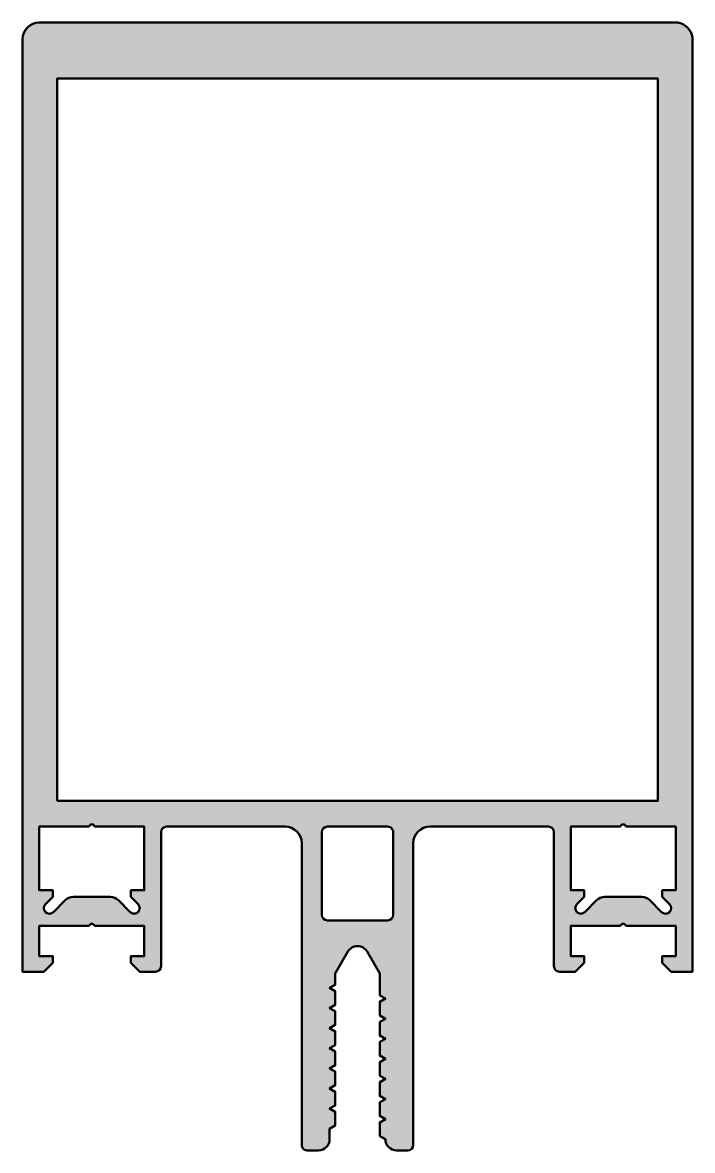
# Model space of a CAD drawing. Extents: x -30 to 30, y -16 to 85.
import ezdxf

# ---------------------------------------------------------------- set-up
doc = ezdxf.new("R2010")
doc.units = 0
doc.layers.add('0S-Alu contour', color=7, linetype='Continuous', lineweight=50)
doc.layers.add('0S-Alu hatch', color=252, linetype='Continuous', lineweight=25)

# ---------------------------------------------------------------- blocks, each defined once
blk = doc.blocks.new('324030__A9523184_75EA_40E1_81E2_73CFD8A69ECB_')
at = {"layer": '0S-Alu hatch'}
h = blk.add_hatch(color=256, dxfattribs=at)
edge = h.paths.add_edge_path()
edge.add_arc((-28.49999999999992, 83.49999999999999), 1.500000000000049, 90.00000000000081, 180)
edge.add_line((-29.99999999999996, 83.49999999999999), (-29.99999999999995, 2.84e-14))
edge.add_line((-29.99999999999995, 2.84e-14), (-28.10000000000002, 2.84e-14))
edge.add_line((-28.10000000000002, 2.84e-14), (-27.29999999999992, 0.7999999999999546))
edge.add_line((-27.29999999999992, 0.7999999999999546), (-27.29999999999998, 1.399999999999977))
edge.add_line((-27.29999999999998, 1.399999999999977), (-28.49999999999996, 1.399999999999977))
edge.add_line((-28.49999999999996, 1.399999999999977), (-28.49999999999996, 4.099999999999937))
edge.add_line((-28.49999999999996, 4.099999999999937), (-24.04494897427829, 4.099999999999965))
edge.add_ellipse((-23.79999999999998, 4.049999999999926), major_axis=(-0.2500000000000059, 0), ratio=1, start_angle=191.5369590328246, end_angle=348.46304096717546, ccw=False)
edge.add_line((-23.55505102572166, 4.099999999999965), (-19.09999999999999, 4.099999999999965))
edge.add_line((-19.09999999999999, 4.099999999999965), (-19.09999999999999, 1.399999999999977))
edge.add_line((-19.09999999999999, 1.399999999999977), (-20.30000000000003, 1.399999999999977))
edge.add_line((-20.30000000000003, 1.399999999999977), (-20.30000000000003, 0.8000000000000397))
edge.add_line((-20.30000000000003, 0.8000000000000397), (-19.49999999999996, 0))
edge.add_line((-19.49999999999996, 0), (-18.09999999999991, 0))
edge.add_arc((-18.09999999999995, 0.5000000000000285), 0.5000000000000285, 270.0000000000041, 360)
edge.add_line((-17.59999999999992, 0.5000000000000285), (-17.60000000000001, 12.49999999999997))
edge.add_ellipse((-17.10000000000001, 12.49999999999999), major_axis=(-0.5000000000000036, 0), ratio=1, start_angle=270.0000000000004, end_angle=360, ccw=False)
edge.add_line((-17.10000000000001, 12.99999999999999), (-6.499999999999907, 12.99999999999991))
edge.add_ellipse((-6.499999999999928, 11.49999999999984), major_axis=(-1.500000000000071, 0), ratio=1, start_angle=180, end_angle=269.9999999999992, ccw=False)
edge.add_line((-4.999999999999857, 11.49999999999984), (-4.999999999999864, -15.49999999999998))
edge.add_arc((-4.499999999999843, -15.49999999999998), 0.5000000000000214, 180, 270.0000000000008)
edge.add_line((-4.499999999999836, -16), (-3.499999999999879, -15.99999999999998))
edge.add_arc((-3.499999999999921, -14.99999999999993), 1.000000000000056, 270.0000000000025, 360)
edge.add_line((-2.499999999999864, -14.99999999999993), (-2.499999999999879, -14.05277679671563))
edge.add_line((-2.499999999999879, -14.05277679671563), (-1.999999999999864, -13.76410166212084))
edge.add_line((-1.999999999999864, -13.76410166212084), (-1.999999999999879, -12.54145193131049))
edge.add_line((-1.999999999999879, -12.54145193131049), (-2.499999999999893, -12.25277679671562))
edge.add_line((-2.499999999999893, -12.25277679671562), (-1.999999999999879, -11.96410166212082))
edge.add_line((-1.999999999999879, -11.96410166212082), (-1.999999999999879, -10.74145193131048))
edge.add_line((-1.999999999999879, -10.74145193131048), (-2.499999999999879, -10.45277679671567))
edge.add_line((-2.499999999999879, -10.45277679671567), (-1.999999999999879, -10.16410166212083))
edge.add_line((-1.999999999999879, -10.16410166212083), (-1.999999999999879, -8.94145193131041))
edge.add_line((-1.999999999999879, -8.94145193131041), (-2.499999999999893, -8.652776796715642))
edge.add_line((-2.499999999999893, -8.652776796715642), (-1.999999999999879, -8.364101662120731))
edge.add_line((-1.999999999999879, -8.364101662120731), (-1.999999999999879, -7.141451931310484))
edge.add_line((-1.999999999999879, -7.141451931310484), (-2.499999999999864, -6.85277679671563))
edge.add_line((-2.499999999999864, -6.85277679671563), (-1.999999999999879, -6.564101662120805))
edge.add_line((-1.999999999999879, -6.564101662120805), (-1.999999999999864, -5.341451931310444))
edge.add_line((-1.999999999999864, -5.341451931310444), (-2.499999999999864, -5.05277679671559))
edge.add_line((-2.499999999999864, -5.05277679671559), (-1.999999999999879, -4.764101662120822))
edge.add_line((-1.999999999999879, -4.764101662120822), (-1.999999999999879, -3.541451931310405))
edge.add_line((-1.999999999999879, -3.541451931310405), (-2.499999999999879, -3.252776796715608))
edge.add_line((-2.499999999999879, -3.252776796715608), (-1.999999999999879, -2.96410166212081))
edge.add_line((-1.999999999999879, -2.96410166212081), (-1.999999999999879, -1.741451931310365))
edge.add_line((-1.999999999999879, -1.741451931310365), (-2.499999999999879, -1.452776796715596))
edge.add_line((-2.499999999999879, -1.452776796715596), (-1.999999999999879, -1.164101662120827))
edge.add_line((-1.999999999999879, -1.164101662120827), (-1.999999999999879, -0.1641016621207996))
edge.add_line((-1.999999999999879, -0.1641016621207996), (-0.8660253585603, 1.800000000000039))
edge.add_ellipse((4.52241125e-08, 1.300000000000025), major_axis=(-0.9999999999999847, 0), ratio=1, start_angle=210.0000000000015, end_angle=329.9999999999985, ccw=False)
edge.add_line((0.866025449008525, 1.800000000000039), (2.000000000000049, -0.1641015681547913))
edge.add_line((2.000000000000049, -0.1641015681547913), (2.000000000000049, -2.111324865405123))
edge.add_line((2.000000000000049, -2.111324865405123), (2.500000000000063, -2.39999999999992))
edge.add_line((2.500000000000063, -2.39999999999992), (2.000000000000007, -2.688675134594632))
edge.add_line((2.000000000000007, -2.688675134594632), (2.000000000000063, -3.911324865405106))
edge.add_line((2.000000000000063, -3.911324865405106), (2.500000000000092, -4.199999999999988))
edge.add_line((2.500000000000092, -4.199999999999988), (2.000000000000007, -4.488675134594728))
edge.add_line((2.000000000000007, -4.488675134594728), (2.000000000000007, -5.711324865405146))
edge.add_line((2.000000000000007, -5.711324865405146), (2.500000000000078, -6))
edge.add_line((2.500000000000078, -6), (2.000000000000007, -6.288675134594683))
edge.add_line((2.000000000000007, -6.288675134594683), (2.000000000000049, -7.511324865405185))
edge.add_line((2.000000000000049, -7.511324865405185), (2.500000000000049, -7.799999999999982))
edge.add_line((2.500000000000049, -7.799999999999982), (1.999999999999992, -8.088675134594808))
edge.add_line((1.999999999999992, -8.088675134594808), (1.999999999999992, -9.31132486540511))
edge.add_line((1.999999999999992, -9.31132486540511), (2.500000000000063, -9.599999999999964))
edge.add_line((2.500000000000063, -9.599999999999964), (2.000000000000021, -9.888675134594706))
edge.add_line((2.000000000000021, -9.888675134594706), (2.000000000000049, -11.11132486540516))
edge.add_line((2.000000000000049, -11.11132486540516), (2.500000000000063, -11.39999999999997))
edge.add_line((2.500000000000063, -11.39999999999997), (1.999999999999978, -11.68867513459481))
edge.add_line((1.999999999999978, -11.68867513459481), (1.999999999999992, -12.91132486540513))
edge.add_line((1.999999999999992, -12.91132486540513), (2.500000000000049, -13.20000000000002))
edge.add_line((2.500000000000049, -13.20000000000002), (2.000000000000063, -13.48867513459476))
edge.add_line((2.000000000000063, -13.48867513459476), (2.000000000000007, -14.71132486540526))
edge.add_line((2.000000000000007, -14.71132486540526), (2.499999999999964, -14.99999999999994))
edge.add_arc((3.500000000000007, -14.99999999999993), 1.000000000000042, 180, 270.0000000000017)
edge.add_line((3.500000000000035, -15.99999999999997), (4.500000000000149, -16))
edge.add_arc((4.500000000000142, -15.50000000000001), 0.4999999999999858, 270.0000000000008, 360)
edge.add_line((5.000000000000127, -15.50000000000001), (5.000000000000007, 11.49999999999991))
edge.add_ellipse((6.500000000000048, 11.49999999999995), major_axis=(-1.500000000000041, 0), ratio=1, start_angle=270.000000000001, end_angle=360, ccw=False)
edge.add_line((6.500000000000021, 13), (17.10000000000004, 13.00000000000003))
edge.add_ellipse((17.10000000000002, 12.49999999999999), major_axis=(-0.5000000000000391, 0), ratio=1, start_angle=180, end_angle=269.99999999999716, ccw=False)
edge.add_line((17.60000000000006, 12.49999999999998), (17.60000000000001, 0.4999999999999432))
edge.add_arc((18.10000000000002, 0.4999999999999858), 0.5000000000000142, 180, 270.0000000000057)
edge.add_line((18.10000000000007, -2.84e-14), (19.49999999999997, -2.84e-14))
edge.add_line((19.49999999999997, -2.84e-14), (20.30000000000016, 0.800000000000068))
edge.add_line((20.30000000000016, 0.800000000000068), (20.30000000000006, 1.399999999999977))
edge.add_line((20.30000000000006, 1.399999999999977), (19.10000000000006, 1.39999999999992))
edge.add_line((19.10000000000006, 1.39999999999992), (19.10000000000006, 4.099999999999937))
edge.add_line((19.10000000000006, 4.099999999999937), (23.55505102572173, 4.099999999999965))
edge.add_ellipse((23.80000000000005, 4.049999999999926), major_axis=(-0.2500000000000059, 0), ratio=1, start_angle=191.5369590328246, end_angle=348.46304096717546, ccw=False)
edge.add_line((24.04494897427837, 4.099999999999965), (28.50000000000003, 4.099999999999965))
edge.add_line((28.50000000000003, 4.099999999999965), (28.50000000000004, 1.399999999999977))
edge.add_line((28.50000000000004, 1.399999999999977), (27.30000000000006, 1.399999999999977))
edge.add_line((27.30000000000006, 1.399999999999977), (27.30000000000005, 0.7999999999999546))
edge.add_line((27.30000000000005, 0.7999999999999546), (28.10000000000008, 0))
edge.add_line((28.10000000000008, 0), (30.00000000000003, -5.68e-14))
edge.add_line((30.00000000000003, -5.68e-14), (30.00000000000003, 83.50000000000009))
edge.add_arc((28.5000000000001, 83.50000000000006), 1.499999999999932, 0, 90.00000000000067)
edge.add_line((28.50000000000008, 85), (-28.49999999999994, 85.00000000000006))
h.paths.add_polyline_path([(-26.89999999999994, 15.29999999999995), (-26.89999999999999, 80.00000000000003), (26.90000000000004, 80.00000000000003), (26.90000000000004, 15.30000000000007)])
edge = h.paths.add_edge_path()
edge.add_ellipse((-23.79999999999998, 12.94999999999996), major_axis=(-0.2500000000000059, 0), ratio=1, start_angle=191.5369590328246, end_angle=348.46304096717546, ccw=False)
edge.add_line((-23.55505102572166, 13), (-19.09999999999999, 12.99999999999997))
edge.add_line((-19.09999999999999, 12.99999999999997), (-19.1, 7.300000000000011))
edge.add_line((-19.1, 7.300000000000011), (-20.29999999999998, 7.300000000000011))
edge.add_line((-20.29999999999998, 7.300000000000011), (-20.30000000000003, 6.700000000000017))
edge.add_line((-20.30000000000003, 6.700000000000017), (-19.65355339059338, 6.053553390593322))
edge.add_ellipse((-20.00710678118666, 5.700000000000017), major_axis=(-0.5000000000000292, 0), ratio=1, start_angle=45.00000000000642, end_angle=225.0000000000018, ccw=False)
edge.add_line((-20.36066017177992, 5.346446609406683), (-21.42132034355969, 6.407106781186541))
edge.add_arc((-22.12842712474627, 5.699999999999889), 1.000000000000099, 45.00000000000288, 90.0000000000016)
edge.add_line((-22.1284271247463, 6.699999999999988), (-25.47157287525355, 6.699999999999988))
edge.add_arc((-25.47157287525358, 5.699999999999619), 1.000000000000369, 89.99999999999837, 134.9999999999977)
edge.add_line((-26.17867965644036, 6.407106781186456), (-27.23933982822002, 5.346446609406655))
edge.add_ellipse((-27.59289321881332, 5.699999999999988), major_axis=(-0.5000000000000493, 0), ratio=1, start_angle=-44.999999999999375, end_angle=134.9999999999972, ccw=False)
edge.add_line((-27.94644660940663, 6.053553390593293), (-27.29999999999999, 6.700000000000017))
edge.add_line((-27.29999999999999, 6.700000000000017), (-27.29999999999998, 7.300000000000011))
edge.add_line((-27.29999999999998, 7.300000000000011), (-28.50000000000002, 7.300000000000011))
edge.add_line((-28.50000000000002, 7.300000000000011), (-28.49999999999992, 13.00000000000003))
edge.add_line((-28.49999999999992, 13.00000000000003), (-24.04494897427829, 13))
edge = h.paths.add_edge_path()
edge.add_ellipse((2.700000000000031, 12.49999999999991), major_axis=(-0.5000000000000356, 0), ratio=1, start_angle=180, end_angle=270.0000000000041, ccw=False)
edge.add_line((3.200000000000066, 12.49999999999991), (3.200000000000052, 5.099999999999965))
edge.add_ellipse((2.700000000000073, 5.099999999999937), major_axis=(-0.4999999999999716, 0), ratio=1, start_angle=90.00000000000239, end_angle=180, ccw=False)
edge.add_line((2.700000000000095, 4.599999999999965), (-2.699999999999867, 4.599999999999909))
edge.add_ellipse((-2.699999999999839, 5.099999999999866), major_axis=(-0.4999999999999574, 0), ratio=1, start_angle=0, end_angle=89.9999999999967, ccw=False)
edge.add_line((-3.199999999999796, 5.099999999999866), (-3.199999999999896, 12.49999999999991))
edge.add_ellipse((-2.699999999999846, 12.49999999999994), major_axis=(-0.500000000000057, 0), ratio=1, start_angle=270.0000000000041, end_angle=360, ccw=False)
edge.add_line((-2.699999999999882, 13), (2.699999999999995, 12.99999999999995))
edge = h.paths.add_edge_path()
edge.add_line((24.04494897427837, 13), (28.50000000000004, 12.99999999999997))
edge.add_line((28.50000000000004, 12.99999999999997), (28.50000000000004, 7.300000000000011))
edge.add_line((28.50000000000004, 7.300000000000011), (27.30000000000005, 7.299999999999982))
edge.add_line((27.30000000000005, 7.299999999999982), (27.30000000000005, 6.69999999999996))
edge.add_line((27.30000000000005, 6.69999999999996), (27.94644660940657, 6.05355339059335))
edge.add_ellipse((27.59289321881333, 5.700000000000017), major_axis=(-0.5000000000000292, 0), ratio=1, start_angle=45.00000000001103, end_angle=225.0000000000075, ccw=False)
edge.add_line((27.23933982822011, 5.346446609406655), (26.17867965644027, 6.40710678118657))
edge.add_arc((25.47157287525364, 5.699999999999889), 1.000000000000156, 45.00000000000173, 90.0000000000016)
edge.add_line((25.47157287525361, 6.700000000000045), (22.1284271247462, 6.699999999999931))
edge.add_arc((22.12842712474623, 5.699999999999974), 0.9999999999999566, 90.0000000000016, 135.0000000000006)
edge.add_line((21.42132034355971, 6.407106781186484), (20.36066017178005, 5.346446609406712))
edge.add_ellipse((20.00710678118673, 5.700000000000017), major_axis=(-0.5000000000000543, 0), ratio=1, start_angle=-44.9999999999942, end_angle=135.0000000000012, ccw=False)
edge.add_line((19.65355339059338, 6.053553390593293), (20.3000000000001, 6.699999999999931))
edge.add_line((20.3000000000001, 6.699999999999931), (20.3000000000001, 7.300000000000011))
edge.add_line((20.3000000000001, 7.300000000000011), (19.10000000000006, 7.300000000000039))
edge.add_line((19.10000000000006, 7.300000000000039), (19.10000000000006, 12.99999999999997))
edge.add_line((19.10000000000006, 12.99999999999997), (23.55505102572173, 13))
edge.add_ellipse((23.80000000000005, 12.94999999999996), major_axis=(-0.2500000000000059, 0), ratio=1, start_angle=191.5369590328246, end_angle=348.46304096717546, ccw=False)
at = {"layer": '0S-Alu contour', "color": 7}
for points in [[(28.50000000000008, 85), (-28.49999999999994, 85.00000000000006)], [(-29.99999999999996, 83.49999999999999), (-29.99999999999995, 2.84e-14), (-28.10000000000002, 2.84e-14), (-27.29999999999992, 0.7999999999999546), (-27.29999999999998, 1.399999999999977), (-28.49999999999996, 1.399999999999977), (-28.49999999999996, 4.099999999999937), (-24.04494897427829, 4.099999999999965)], [(24.04494897427837, 4.099999999999965), (28.50000000000003, 4.099999999999965), (28.50000000000004, 1.399999999999977), (27.30000000000006, 1.399999999999977), (27.30000000000005, 0.7999999999999546), (28.10000000000008, 0), (30.00000000000003, -5.68e-14), (30.00000000000003, 83.50000000000009)], [(-26.89999999999994, 15.29999999999995), (-26.89999999999999, 80.00000000000003), (26.90000000000004, 80.00000000000003), (26.90000000000004, 15.30000000000007), (-26.89999999999994, 15.29999999999995)], [(-27.94644660940663, 6.053553390593293), (-27.29999999999999, 6.700000000000017), (-27.29999999999998, 7.300000000000011), (-28.50000000000002, 7.300000000000011), (-28.49999999999992, 13.00000000000003), (-24.04494897427829, 13)], [(-23.55505102572166, 13), (-19.09999999999999, 12.99999999999997), (-19.1, 7.300000000000011), (-20.29999999999998, 7.300000000000011), (-20.30000000000003, 6.700000000000017), (-19.65355339059338, 6.053553390593322)], [(-17.59999999999992, 0.5000000000000285), (-17.60000000000001, 12.49999999999997)], [(-17.10000000000001, 12.99999999999999), (-6.499999999999907, 12.99999999999991)], [(-3.199999999999796, 5.099999999999866), (-3.199999999999896, 12.49999999999991)], [(-2.699999999999882, 13), (2.699999999999995, 12.99999999999995)], [(3.200000000000066, 12.49999999999991), (3.200000000000052, 5.099999999999965)], [(6.500000000000021, 13), (17.10000000000004, 13.00000000000003)], [(17.60000000000006, 12.49999999999998), (17.60000000000001, 0.4999999999999432)], [(19.65355339059338, 6.053553390593293), (20.3000000000001, 6.699999999999931), (20.3000000000001, 7.300000000000011), (19.10000000000006, 7.300000000000039), (19.10000000000006, 12.99999999999997), (23.55505102572173, 13)], [(24.04494897427837, 13), (28.50000000000004, 12.99999999999997), (28.50000000000004, 7.300000000000011), (27.30000000000005, 7.299999999999982), (27.30000000000005, 6.69999999999996), (27.94644660940657, 6.05355339059335)], [(-4.999999999999857, 11.49999999999984), (-4.999999999999864, -15.49999999999998)], [(5.000000000000127, -15.50000000000001), (5.000000000000007, 11.49999999999991)], [(-26.17867965644036, 6.407106781186456), (-27.23933982822002, 5.346446609406655)], [(-22.1284271247463, 6.699999999999988), (-25.47157287525355, 6.699999999999988)], [(-20.36066017177992, 5.346446609406683), (-21.42132034355969, 6.407106781186541)], [(21.42132034355971, 6.407106781186484), (20.36066017178005, 5.346446609406712)], [(25.47157287525361, 6.700000000000045), (22.1284271247462, 6.699999999999931)], [(27.23933982822011, 5.346446609406655), (26.17867965644027, 6.40710678118657)], [(-23.55505102572166, 4.099999999999965), (-19.09999999999999, 4.099999999999965), (-19.09999999999999, 1.399999999999977), (-20.30000000000003, 1.399999999999977), (-20.30000000000003, 0.8000000000000397), (-19.49999999999996, 0), (-18.09999999999991, 0)], [(2.700000000000095, 4.599999999999965), (-2.699999999999867, 4.599999999999909)], [(18.10000000000007, -2.84e-14), (19.49999999999997, -2.84e-14), (20.30000000000016, 0.800000000000068), (20.30000000000006, 1.399999999999977), (19.10000000000006, 1.39999999999992), (19.10000000000006, 4.099999999999937), (23.55505102572173, 4.099999999999965)], [(-2.499999999999864, -14.99999999999993), (-2.499999999999879, -14.05277679671563), (-1.999999999999864, -13.76410166212084), (-1.999999999999879, -12.54145193131049), (-2.499999999999893, -12.25277679671562), (-1.999999999999879, -11.96410166212082), (-1.999999999999879, -10.74145193131048), (-2.499999999999879, -10.45277679671567), (-1.999999999999879, -10.16410166212083), (-1.999999999999879, -8.94145193131041), (-2.499999999999893, -8.652776796715642), (-1.999999999999879, -8.364101662120731), (-1.999999999999879, -7.141451931310484), (-2.499999999999864, -6.85277679671563), (-1.999999999999879, -6.564101662120805), (-1.999999999999864, -5.341451931310444), (-2.499999999999864, -5.05277679671559), (-1.999999999999879, -4.764101662120822), (-1.999999999999879, -3.541451931310405), (-2.499999999999879, -3.252776796715608), (-1.999999999999879, -2.96410166212081), (-1.999999999999879, -1.741451931310365), (-2.499999999999879, -1.452776796715596), (-1.999999999999879, -1.164101662120827), (-1.999999999999879, -0.1641016621207996), (-0.8660253585603, 1.800000000000039)], [(0.866025449008525, 1.800000000000039), (2.000000000000049, -0.1641015681547913), (2.000000000000049, -2.111324865405123), (2.500000000000063, -2.39999999999992), (2.000000000000007, -2.688675134594632), (2.000000000000063, -3.911324865405106), (2.500000000000092, -4.199999999999988), (2.000000000000007, -4.488675134594728), (2.000000000000007, -5.711324865405146), (2.500000000000078, -6), (2.000000000000007, -6.288675134594683), (2.000000000000049, -7.511324865405185), (2.500000000000049, -7.799999999999982), (1.999999999999992, -8.088675134594808), (1.999999999999992, -9.31132486540511), (2.500000000000063, -9.599999999999964), (2.000000000000021, -9.888675134594706), (2.000000000000049, -11.11132486540516), (2.500000000000063, -11.39999999999997), (1.999999999999978, -11.68867513459481), (1.999999999999992, -12.91132486540513), (2.500000000000049, -13.20000000000002), (2.000000000000063, -13.48867513459476), (2.000000000000007, -14.71132486540526), (2.499999999999964, -14.99999999999994)], [(-4.499999999999836, -16), (-3.499999999999879, -15.99999999999998)], [(3.500000000000035, -15.99999999999997), (4.500000000000149, -16)]]:
    blk.add_lwpolyline(points, dxfattribs=at)
for centre, radius, start, end in [((-28.49999999999992, 83.49999999999999), 1.500000000000049, 90.00000000000081, 180), ((28.5000000000001, 83.50000000000006), 1.499999999999932, 0, 90.00000000000067), ((-25.47157287525358, 5.699999999999619), 1.000000000000369, 89.99999999999837, 134.9999999999977), ((-22.12842712474627, 5.699999999999889), 1.000000000000099, 45.00000000000288, 90.0000000000016), ((22.12842712474623, 5.699999999999974), 0.9999999999999566, 90.0000000000016, 135.0000000000006), ((25.47157287525364, 5.699999999999889), 1.000000000000156, 45.00000000000173, 90.0000000000016), ((-18.09999999999995, 0.5000000000000285), 0.5000000000000285, 270.0000000000041, 0), ((18.10000000000002, 0.4999999999999858), 0.5000000000000142, 180, 270.0000000000057), ((-3.499999999999921, -14.99999999999993), 1.000000000000056, 270.0000000000025, 0), ((3.500000000000007, -14.99999999999993), 1.000000000000042, 180, 270.0000000000017), ((-4.499999999999843, -15.49999999999998), 0.5000000000000214, 180, 270.0000000000008), ((4.500000000000142, -15.50000000000001), 0.4999999999999858, 270.0000000000008, 0)]:
    blk.add_arc(centre, radius, start, end, dxfattribs=at)
at = {"layer": '0S-Alu contour', "color": 7, "extrusion": (0, 0, -1)}
for centre, radius, start, end in [((23.79999999999998, 12.94999999999996), 0.2500000000000059, 11.53695903282453, 168.4630409671754), ((-23.80000000000005, 12.94999999999996), 0.2500000000000059, 11.53695903282453, 168.4630409671754), ((17.10000000000001, 12.49999999999999), 0.5000000000000036, 0, 89.99999999999959), ((6.499999999999928, 11.49999999999984), 1.500000000000071, 90.00000000000081, 180), ((2.699999999999846, 12.49999999999994), 0.500000000000057, 0, 89.99999999999594), ((-2.700000000000031, 12.49999999999991), 0.5000000000000356, 89.99999999999594, 180), ((-6.500000000000048, 11.49999999999995), 1.500000000000041, 0, 89.99999999999896), ((-17.10000000000002, 12.49999999999999), 0.5000000000000391, 90.00000000000286, 180), ((27.59289321881332, 5.699999999999988), 0.5000000000000493, 225.0000000000029, 44.99999999999943), ((20.00710678118666, 5.700000000000017), 0.5000000000000292, 134.9999999999982, 314.9999999999937), ((2.699999999999839, 5.099999999999866), 0.4999999999999574, 270.0000000000033, 0), ((-2.700000000000073, 5.099999999999937), 0.4999999999999716, 180, 269.9999999999976), ((-20.00710678118673, 5.700000000000017), 0.5000000000000543, 224.9999999999988, 44.99999999999425), ((-27.59289321881333, 5.700000000000017), 0.5000000000000292, 134.9999999999925, 314.999999999989), ((23.79999999999998, 4.049999999999926), 0.2500000000000059, 11.53695903282453, 168.4630409671754), ((-23.80000000000005, 4.049999999999926), 0.2500000000000059, 11.53695903282453, 168.4630409671754), ((-4.52241125e-08, 1.300000000000025), 0.9999999999999847, 30.00000000000146, 149.9999999999985)]:
    blk.add_arc(centre, radius, start, end, dxfattribs=at)
blk = doc.blocks.new('324030__E8B697A5_50F8_4CD5_B27E_051B572DBD62_')
at = {"layer": '0S-Alu contour', "color": 7}
blk.add_blockref('324030__A9523184_75EA_40E1_81E2_73CFD8A69ECB_', (0, 0), dxfattribs=at)

msp = doc.modelspace()

# ---------------------------------------------------------------- block references
at = {"layer": '0S-Alu contour', "color": 7}
msp.add_blockref('324030__E8B697A5_50F8_4CD5_B27E_051B572DBD62_', (0, 0), dxfattribs=at)

doc.saveas('drawing.dxf')
